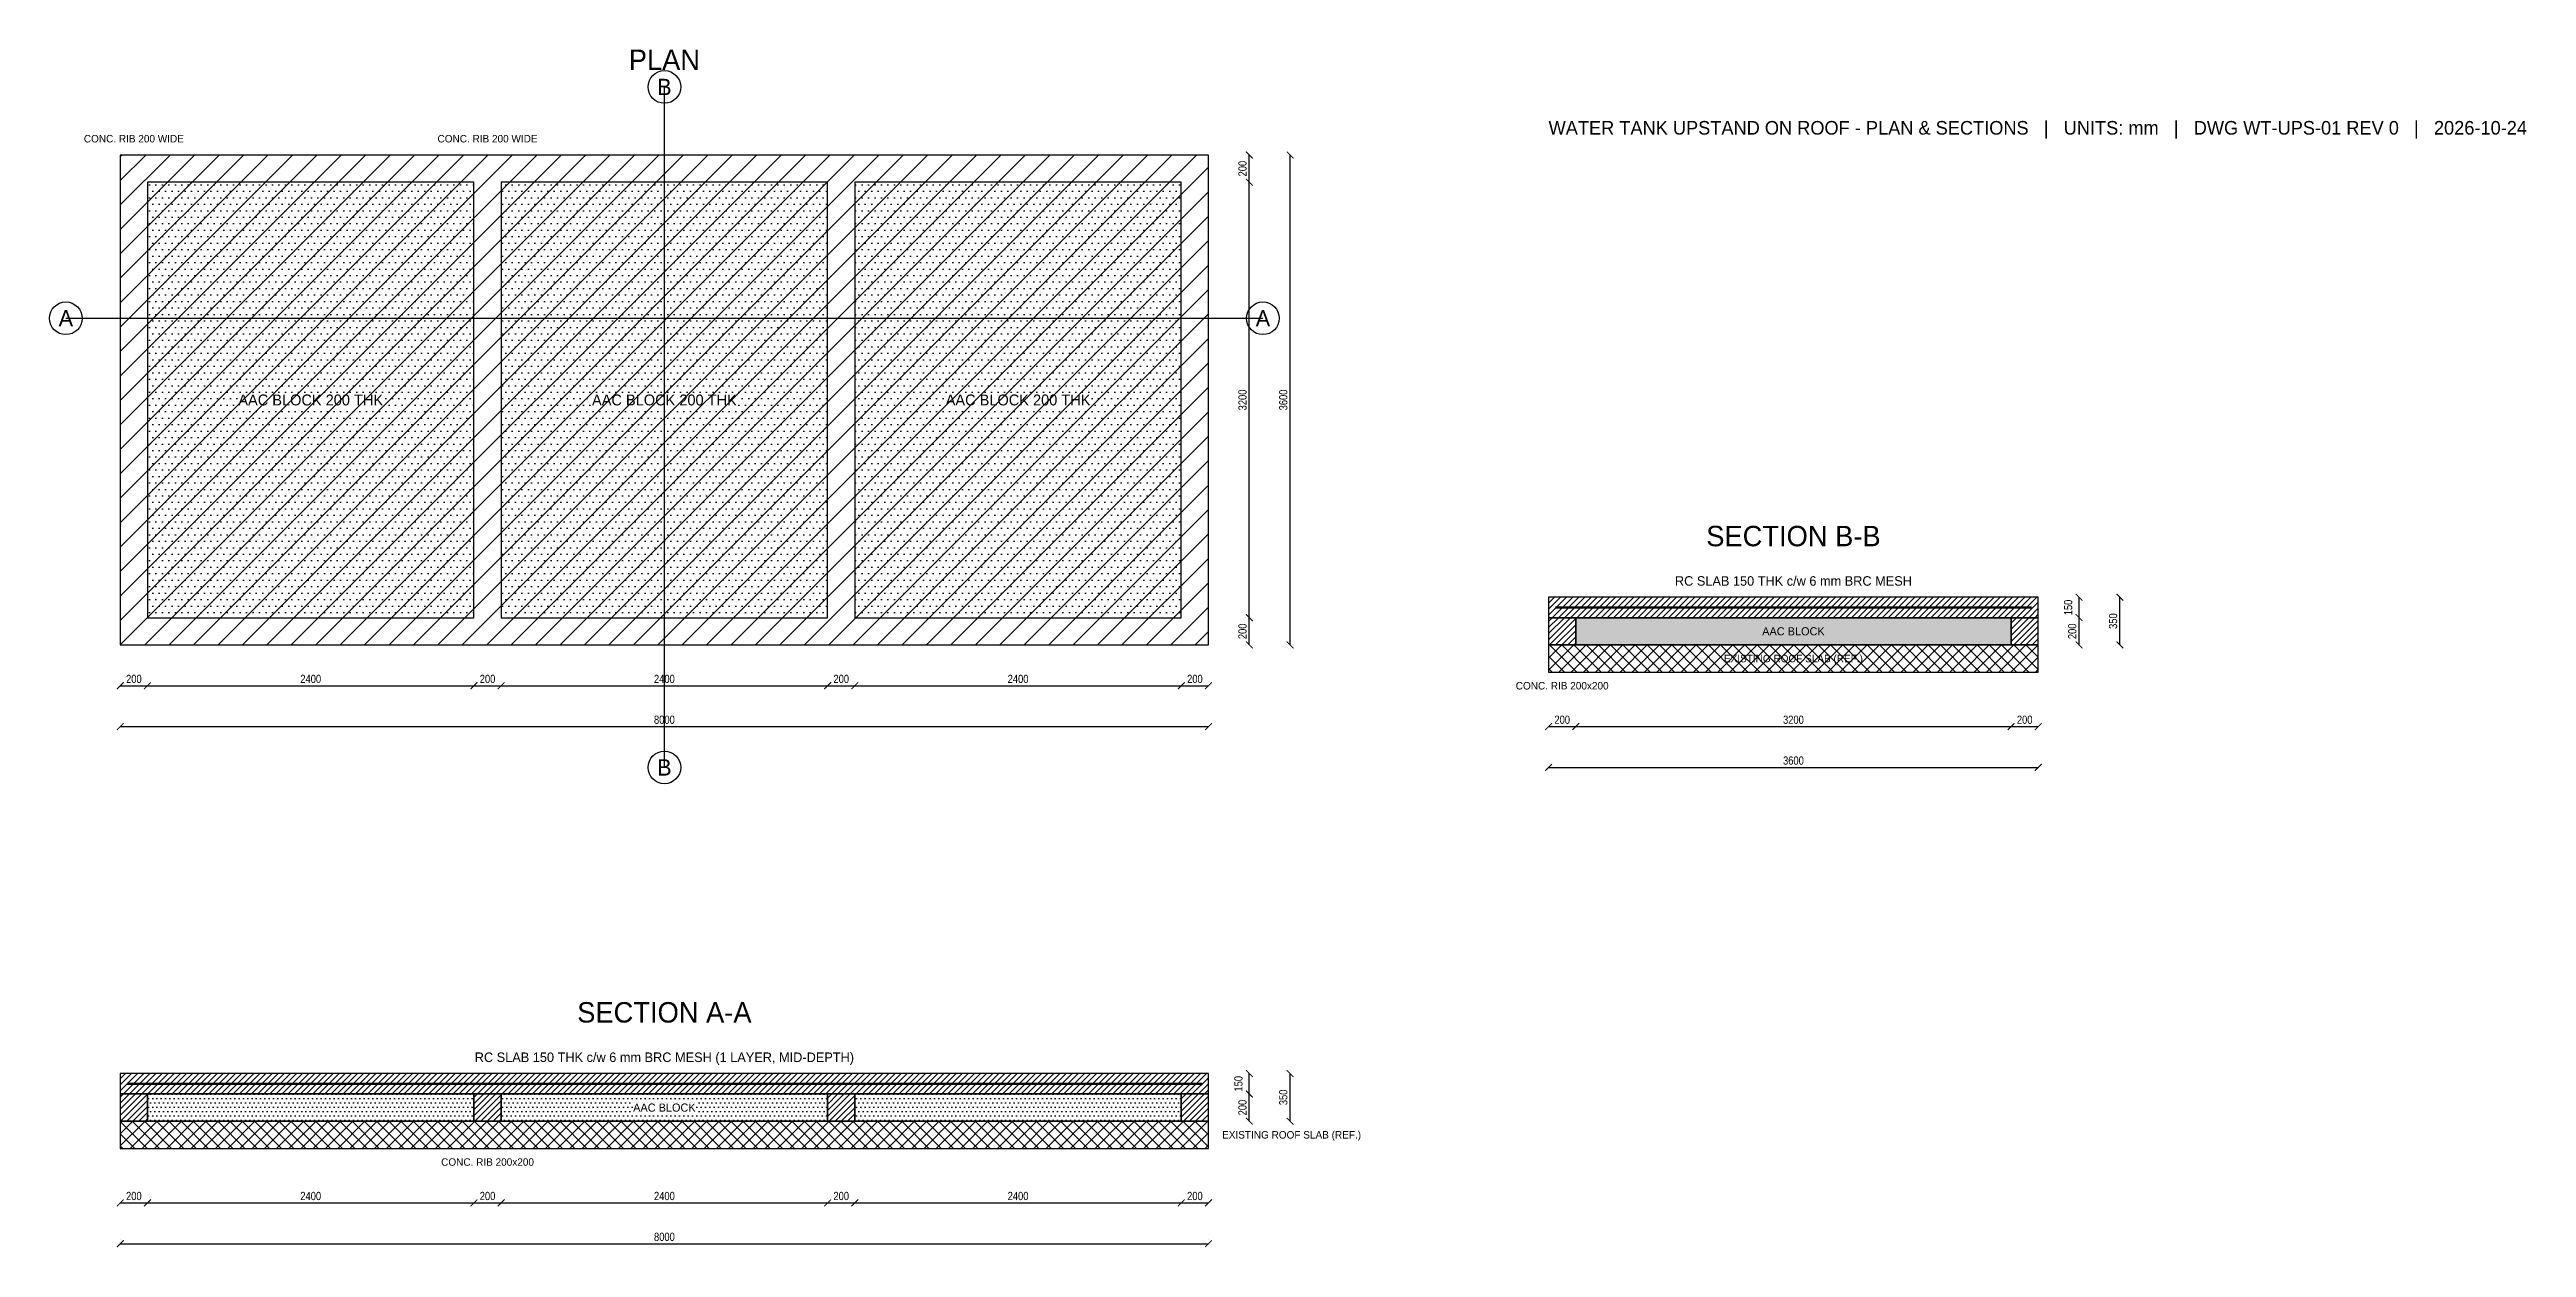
# Model space of a CAD drawing. Header units: millimetres. Extents: x -520 to 17689, y -4428 to 4375.
import ezdxf
from ezdxf.enums import TextEntityAlignment as Align

# ---------------------------------------------------------------- set-up
doc = ezdxf.new("R2010")
doc.units = ezdxf.units.MM
doc.linetypes.add('DASHED', pattern=[1.524, 1.27, -0.254])
for name, color, linetype in [('AAC', 30, 'Continuous'), ('CONC', 8, 'Continuous'), ('DIM', 4, 'Continuous'), ('HATCH', 253, 'Continuous'), ('MESH', 1, 'Continuous'), ('ROOF', 9, 'Continuous'), ('SECTION', 6, 'Continuous'), ('TEXT', 7, 'Continuous'), ('TITLE', 7, 'Continuous')]:
    doc.layers.add(name, color=color, linetype=linetype)
doc.styles.add('OpenSansCondensed-Light', font='OpenSansCondensed-Light.ttf')
doc.dimstyles.new('EZDXF', dxfattribs={"dimtxt": 60, "dimasz": 50, "dimexe": 30, "dimexo": 30, "dimgap": 20, "dimtad": 1, "dimdec": 0, "dimdsep": 46, "dimtxsty": 'OpenSansCondensed-Light', "dimblk": 'ARCHTICK', "dimcen": 2.5, "dimazin": 3, "dimtfac": 0.5, "dimtmove": 2, "dimatfit": 3})

# ---------------------------------------------------------------- blocks, each defined once
blk = doc.blocks.new('_ARCHTICK')
at = {"color": 0, "linetype": 'BYBLOCK', "const_width": 0.15}
blk.add_lwpolyline([(-0.5, -0.5), (0.5, 0.5)], dxfattribs=at)

msp = doc.modelspace()

# ---------------------------------------------------------------- hatches: boundary and pattern name
at = {"layer": 'HATCH'}
h = msp.add_hatch(dxfattribs=at)
h.set_pattern_fill('ANSI31', scale=40)
h.paths.add_polyline_path([(0, 0), (8000, 0), (8000, 3600), (0, 3600)])
h.paths.add_polyline_path([(200, 200), (2600, 200), (2600, 3400), (200, 3400)], flags=0)
h.paths.add_polyline_path([(2800, 200), (5200, 200), (5200, 3400), (2800, 3400)], flags=0)
h.paths.add_polyline_path([(5400, 200), (7800, 200), (7800, 3400), (5400, 3400)], flags=0)
h = msp.add_hatch(dxfattribs=at)
h.set_pattern_fill('DOTS', scale=30)
h.paths.add_polyline_path([(200, 200), (2600, 200), (2600, 3400), (200, 3400)])
h = msp.add_hatch(dxfattribs=at)
h.set_pattern_fill('DOTS', scale=30)
h.paths.add_polyline_path([(2800, 200), (5200, 200), (5200, 3400), (2800, 3400)])
h = msp.add_hatch(dxfattribs=at)
h.set_pattern_fill('DOTS', scale=30)
h.paths.add_polyline_path([(5400, 200), (7800, 200), (7800, 3400), (5400, 3400)])
h = msp.add_hatch(dxfattribs=at)
h.set_pattern_fill('ANSI31', scale=10)
h.paths.add_polyline_path([(10500, 200), (14100, 200), (14100, 350), (10500, 350)])
h = msp.add_hatch(dxfattribs=at)
h.set_pattern_fill('ANSI31', scale=10)
h.paths.add_polyline_path([(10500, 0), (10700, 0), (10700, 200), (10500, 200)])
h = msp.add_hatch(dxfattribs=at)
h.set_pattern_fill('DOTS', scale=20)
h.paths.add_polyline_path([(10700, 0), (13900, 0), (13900, 200), (10700, 200)])
h = msp.add_hatch(dxfattribs=at)
h.set_pattern_fill('ANSI31', scale=10)
h.paths.add_polyline_path([(13900, 0), (14100, 0), (14100, 200), (13900, 200)])
h = msp.add_hatch(dxfattribs=at)
h.set_pattern_fill('ANSI37', scale=20)
h.paths.add_polyline_path([(10500, -200), (14100, -200), (14100, 0), (10500, 0)])
h = msp.add_hatch(dxfattribs=at)
h.set_pattern_fill('ANSI31', scale=10)
h.paths.add_polyline_path([(0, -3300), (8000, -3300), (8000, -3150), (0, -3150)])
h = msp.add_hatch(dxfattribs=at)
h.set_pattern_fill('ANSI31', scale=10)
h.paths.add_polyline_path([(0, -3500), (200, -3500), (200, -3300), (0, -3300)])
h = msp.add_hatch(dxfattribs=at)
h.set_pattern_fill('DOTS', scale=20)
h.paths.add_polyline_path([(200, -3500), (2600, -3500), (2600, -3300), (200, -3300)])
h = msp.add_hatch(dxfattribs=at)
h.set_pattern_fill('ANSI31', scale=10)
h.paths.add_polyline_path([(2600, -3500), (2800, -3500), (2800, -3300), (2600, -3300)])
h = msp.add_hatch(dxfattribs=at)
h.set_pattern_fill('DOTS', scale=20)
h.paths.add_polyline_path([(2800, -3500), (5200, -3500), (5200, -3300), (2800, -3300)])
h = msp.add_hatch(dxfattribs=at)
h.set_pattern_fill('ANSI31', scale=10)
h.paths.add_polyline_path([(5200, -3500), (5400, -3500), (5400, -3300), (5200, -3300)])
h = msp.add_hatch(dxfattribs=at)
h.set_pattern_fill('DOTS', scale=20)
h.paths.add_polyline_path([(5400, -3500), (7800, -3500), (7800, -3300), (5400, -3300)])
h = msp.add_hatch(dxfattribs=at)
h.set_pattern_fill('ANSI31', scale=10)
h.paths.add_polyline_path([(7800, -3500), (8000, -3500), (8000, -3300), (7800, -3300)])
h = msp.add_hatch(dxfattribs=at)
h.set_pattern_fill('ANSI37', scale=20)
h.paths.add_polyline_path([(0, -3700), (8000, -3700), (8000, -3500), (0, -3500)])

# ---------------------------------------------------------------- linework, layer by layer
at = {"layer": 'AAC'}
for points in [[(200, 200), (2600, 200), (2600, 3400), (200, 3400)], [(2800, 200), (5200, 200), (5200, 3400), (2800, 3400)], [(5400, 200), (7800, 200), (7800, 3400), (5400, 3400)], [(10700, 0), (13900, 0), (13900, 200), (10700, 200)], [(200, -3500), (2600, -3500), (2600, -3300), (200, -3300)], [(2800, -3500), (5200, -3500), (5200, -3300), (2800, -3300)], [(5400, -3500), (7800, -3500), (7800, -3300), (5400, -3300)]]:
    msp.add_lwpolyline(points, close=True, dxfattribs=at)
at = {"layer": 'CONC'}
for points in [[(0, 0), (8000, 0), (8000, 3600), (0, 3600)], [(10500, 200), (14100, 200), (14100, 350), (10500, 350)], [(10500, 0), (10700, 0), (10700, 200), (10500, 200)], [(13900, 0), (14100, 0), (14100, 200), (13900, 200)], [(0, -3300), (8000, -3300), (8000, -3150), (0, -3150)], [(0, -3500), (200, -3500), (200, -3300), (0, -3300)], [(2600, -3500), (2800, -3500), (2800, -3300), (2600, -3300)], [(5200, -3500), (5400, -3500), (5400, -3300), (5200, -3300)], [(7800, -3500), (8000, -3500), (8000, -3300), (7800, -3300)]]:
    msp.add_lwpolyline(points, close=True, dxfattribs=at)
at = {"layer": 'MESH', "lineweight": 50}
for p, q in [((10550, 275), (14050, 275)), ((50, -3225), (7950, -3225))]:
    msp.add_line(p, q, dxfattribs=at)
at = {"layer": 'ROOF'}
for points in [[(10500, -200), (14100, -200), (14100, 0), (10500, 0)], [(0, -3700), (8000, -3700), (8000, -3500), (0, -3500)]]:
    msp.add_lwpolyline(points, close=True, dxfattribs=at)
at = {"layer": 'SECTION', "linetype": 'DASHED'}
for p, q in [((4000, -900), (4000, 4100)), ((-400, 2400), (8400, 2400))]:
    msp.add_line(p, q, dxfattribs=at)
at = {"layer": 'SECTION'}
for centre in [(4000, 4100), (-400, 2400), (8400, 2400), (4000, -900)]:
    msp.add_circle(centre, 120, dxfattribs=at)

# ---------------------------------------------------------------- texts
for s, p in [('B', (4000, 4100)), ('A', (-400, 2400)), ('A', (8400, 2400)), ('B', (4000, -900))]:
    msp.add_text(s, height=120, dxfattribs=at).set_placement(p, align=Align.MIDDLE_CENTER)
at = {"layer": 'TEXT'}
for s, height, p in [('CONC. RIB 200 WIDE', 55, (100, 3720)), ('CONC. RIB 200 WIDE', 55, (2700, 3720)), ('AAC BLOCK 200 THK', 80, (1400, 1800)), ('AAC BLOCK 200 THK', 80, (4000, 1800)), ('AAC BLOCK 200 THK', 80, (6600, 1800)), ('RC SLAB 150 THK c/w 6 mm BRC MESH', 70, (12300, 470)), ('AAC BLOCK', 60, (12300, 100)), ('EXISTING ROOF SLAB (REF.)', 55, (12300, -100)), ('CONC. RIB 200x200', 55, (10600, -300)), ('RC SLAB 150 THK c/w 6 mm BRC MESH (1 LAYER, MID-DEPTH)', 70, (4000, -3030)), ('AAC BLOCK', 60, (4000, -3400)), ('CONC. RIB 200x200', 55, (2700, -3800))]:
    msp.add_text(s, height=height, dxfattribs=at).set_placement(p, align=Align.MIDDLE_CENTER)
msp.add_text('EXISTING ROOF SLAB (REF.)', height=55, dxfattribs=at).set_placement((8100, -3600), align=Align.MIDDLE_LEFT)
at = {"layer": 'TITLE'}
for s, p in [('PLAN', (4000, 4300)), ('SECTION B-B', (12300, 800)), ('SECTION A-A', (4000, -2700))]:
    msp.add_text(s, height=150, dxfattribs=at).set_placement(p, align=Align.MIDDLE_CENTER)
msp.add_text('WATER TANK UPSTAND ON ROOF - PLAN & SECTIONS   |   UNITS: mm   |   DWG WT-UPS-01 REV 0   |   2026-10-24', height=100, dxfattribs=at).set_placement((10500, 3800), align=Align.MIDDLE_LEFT)

# ---------------------------------------------------------------- dimensions: what is measured, and where the dimension line sits
at = {"layer": 'DIM'}
for base, p1, p2 in [((8300, 3400), (8300, 3400), (8300, 3600)), ((8600, 0), (8600, 0), (8600, 3600)), ((8300, 200), (8300, 200), (8300, 3400)), ((14400, 200), (14400, 200), (14400, 350)), ((14700, 0), (14700, 0), (14700, 350)), ((8300, 0), (8300, 0), (8300, 200)), ((14400, 0), (14400, 0), (14400, 200)), ((8300, -3300), (8300, -3300), (8300, -3150)), ((8300, -3500), (8300, -3500), (8300, -3300)), ((8600, -3500), (8600, -3500), (8600, -3150))]:
    msp.add_linear_dim(base=base, p1=p1, p2=p2, angle=90, dimstyle='EZDXF', dxfattribs=at).render()
for base, p1, p2 in [((0, -300), (0, -300), (200, -300)), ((200, -300), (200, -300), (2600, -300)), ((2600, -300), (2600, -300), (2800, -300)), ((2800, -300), (2800, -300), (5200, -300)), ((5200, -300), (5200, -300), (5400, -300)), ((5400, -300), (5400, -300), (7800, -300)), ((7800, -300), (7800, -300), (8000, -300)), ((0, -600), (0, -600), (8000, -600)), ((10500, -600), (10500, -600), (10700, -600)), ((10700, -600), (10700, -600), (13900, -600)), ((13900, -600), (13900, -600), (14100, -600)), ((10500, -900), (10500, -900), (14100, -900)), ((0, -4100), (0, -4100), (200, -4100)), ((200, -4100), (200, -4100), (2600, -4100)), ((2600, -4100), (2600, -4100), (2800, -4100)), ((2800, -4100), (2800, -4100), (5200, -4100)), ((5200, -4100), (5200, -4100), (5400, -4100)), ((5400, -4100), (5400, -4100), (7800, -4100)), ((7800, -4100), (7800, -4100), (8000, -4100)), ((0, -4400), (0, -4400), (8000, -4400))]:
    msp.add_linear_dim(base=base, p1=p1, p2=p2, dimstyle='EZDXF', dxfattribs=at).render()

doc.saveas('drawing.dxf')
